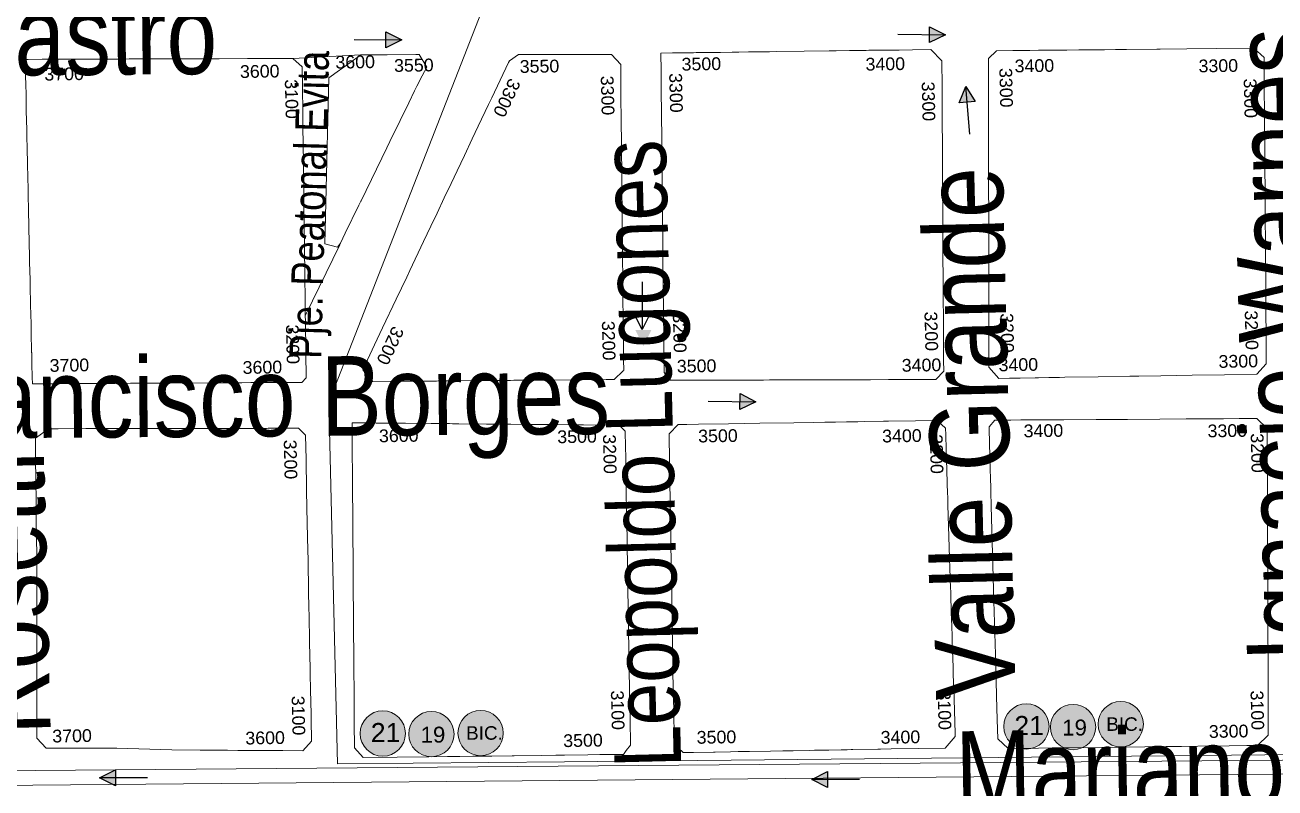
# Model space of a CAD drawing. Header units: millimetres. Extents: x 11558 to 23675, y 49449 to 61482.
# Drawn here: x 17655 to 18047.5, y 56996.8 to 57236.5 of the extents above; entities that cross this region are included whole.
import ezdxf

# ---------------------------------------------------------------- set-up
doc = ezdxf.new("R2010")
doc.units = ezdxf.units.MM
for name, color, linetype in [('0. plano base - nombres calles', 22, 'Continuous'), ('0. Plano Base - PLANO', 254, 'Continuous'), ('0. Plano base - sentido calles', 253, 'Continuous'), ('7. puesta en valor CC la lucila', 212, 'Continuous'), ('numeración', 7, 'Continuous')]:
    doc.layers.add(name, color=color, linetype=linetype)
for name, color, linetype, true_color in [('Linea 19 Estación Carapachay', 7, 'Continuous', 0xa80000), ('Linea 21 IDA Ramal F', 7, 'Continuous', 0x001861), ('Linea 21 IDA Ramal G', 7, 'Continuous', 0x001861), ('Linea 21 REGRO Ramal G', 7, 'Continuous', 0x0a47ff)]:
    doc.layers.add(name, color=color, linetype=linetype, true_color=true_color)
doc.layers.add('Linea Bicentenario Nueva', color=7, linetype='Continuous', true_color=0x0000cc, transparency=0.05)
doc.layers.get('7. puesta en valor CC la lucila').off()
doc.styles.get("Standard").update_dxf_attribs({"font": 'arial.ttf'})

# ---------------------------------------------------------------- blocks, each defined once
blk = doc.blocks.new('MANZANAS')
at = {"layer": '0. Plano Base - PLANO', "color": 0, "linetype": 'Continuous', "lineweight": 5}
for points in [[(5636762.54, 6180124.09), (5636759.56, 6180122.48), (5636755.19, 6180124.16), (5636751.18, 6180131.85), (5636746.95, 6180139.95), (5636745.15, 6180143.41), (5636742.22, 6180149.03), (5636738.1, 6180156.91), (5636737.57, 6180157.93), (5636733.02, 6180166.66), (5636728.86, 6180174.63), (5636726.06, 6180179.98), (5636725.1, 6180181.83), (5636724.23, 6180183.49), (5636722.5, 6180186.81), (5636721.99, 6180187.79), (5636719.5, 6180192.55), (5636718.97, 6180193.57), (5636715.92, 6180199.42), (5636714.87, 6180201.43), (5636714.34, 6180202.44), (5636710.31, 6180210.16), (5636711.42, 6180213.47), (5636715.97, 6180215.9), (5636720.68, 6180218.4), (5636723.11, 6180219.69), (5636726.37, 6180221.42), (5636727.66, 6180222.11), (5636728.72, 6180222.67), (5636731, 6180223.88), (5636734.25, 6180225.61), (5636737.55, 6180227.37), (5636737.84, 6180227.52), (5636739.57, 6180228.44), (5636741.41, 6180229.42), (5636744.48, 6180231.05), (5636746.33, 6180232.03), (5636746.38, 6180232.06), (5636747.53, 6180232.67), (5636755.92, 6180237.13), (5636756.8, 6180237.6), (5636764.21, 6180241.54), (5636772.32, 6180245.85), (5636782.78, 6180251.41), (5636787.01, 6180250.34), (5636790.95, 6180242.87), (5636795.77, 6180233.75), (5636797.55, 6180230.39), (5636798.56, 6180228.48), (5636800.4, 6180224.99), (5636801.04, 6180223.79), (5636802.74, 6180220.57), (5636804.59, 6180217.07), (5636805.1, 6180216.11), (5636809.63, 6180207.53), (5636810.39, 6180206.09), (5636814.31, 6180198.67), (5636816, 6180195.47), (5636819.13, 6180189.56), (5636821.54, 6180184.99), (5636823.78, 6180180.76), (5636828.23, 6180172.33), (5636830.17, 6180168.66), (5636831.7, 6180165.77), (5636831.96, 6180165.27), (5636830.81, 6180161), (5636821.94, 6180156.2), (5636812.96, 6180151.35), (5636804.36, 6180146.7), (5636798.2, 6180143.37), (5636795.78, 6180142.06), (5636786.98, 6180137.3), (5636777.84, 6180132.36), (5636776.28, 6180131.52), (5636773.39, 6180129.96), (5636770.51, 6180128.4), (5636769.64, 6180127.93), (5636765.42, 6180125.65)], [(5636672.77, 6180076.74), (5636668.33, 6180074.42), (5636665.45, 6180075.71), (5636661.92, 6180082.34), (5636660.12, 6180085.71), (5636657, 6180091.56), (5636655.68, 6180094.05), (5636653.44, 6180098.25), (5636648.53, 6180107.47), (5636645.35, 6180113.44), (5636644.88, 6180114.32), (5636642.5, 6180118.79), (5636641.72, 6180120.25), (5636639.61, 6180124.2), (5636637.99, 6180127.24), (5636636.12, 6180130.76), (5636634.94, 6180132.97), (5636633.92, 6180134.89), (5636630.95, 6180140.47), (5636623.72, 6180154.04), (5636621.9, 6180157.46), (5636620.66, 6180159.78), (5636618.54, 6180163.76), (5636618.31, 6180164.23), (5636621.52, 6180165.96), (5636624.18, 6180167.39), (5636625.79, 6180168.25), (5636627.3, 6180169.06), (5636628.07, 6180169.48), (5636631.74, 6180171.45), (5636632.17, 6180171.67), (5636634.79, 6180173.08), (5636638, 6180174.81), (5636639.87, 6180175.81), (5636642.57, 6180177.26), (5636648.33, 6180180.35), (5636650.27, 6180181.4), (5636657.95, 6180185.52), (5636664.83, 6180189.22), (5636666.82, 6180190.28), (5636670.5, 6180192.26), (5636674.54, 6180194.43), (5636675.05, 6180194.7), (5636675.78, 6180195.1), (5636684.21, 6180199.58), (5636687.92, 6180201.61), (5636693, 6180204.35), (5636697.71, 6180202.75), (5636701.51, 6180195.54), (5636702.86, 6180192.99), (5636706.56, 6180185.95), (5636710.1, 6180179.24), (5636711.66, 6180176.28), (5636715.34, 6180169.3), (5636715.74, 6180168.54), (5636716.24, 6180167.6), (5636720.24, 6180160.01), (5636720.97, 6180158.62), (5636725.61, 6180149.81), (5636730.26, 6180140.98), (5636732.48, 6180136.77), (5636733.02, 6180135.74), (5636734.96, 6180132.07), (5636736.4, 6180129.33), (5636737.41, 6180127.41), (5636739.52, 6180123.41), (5636741.29, 6180120.06), (5636741.52, 6180119.61), (5636743.17, 6180116.48), (5636742.21, 6180113.08), (5636740.36, 6180112.11), (5636736.32, 6180110), (5636732.1, 6180107.79), (5636728.98, 6180106.15), (5636724.03, 6180103.57), (5636722.99, 6180103.02), (5636719.99, 6180101.45), (5636714.5, 6180098.58), (5636705.57, 6180093.91), (5636704.9, 6180093.56), (5636699.9, 6180090.94), (5636699.15, 6180090.55), (5636695.88, 6180088.84), (5636694.23, 6180087.97), (5636688.63, 6180085.04), (5636686.29, 6180083.82), (5636685.13, 6180083.21), (5636682.36, 6180081.76), (5636676.48, 6180078.69)], [(5636598.13, 6180037.63), (5636585.58, 6180030.98), (5636581.09, 6180032.79), (5636580.77, 6180041.45), (5636580.56, 6180047.34), (5636580.19, 6180057.33), (5636579.92, 6180064.97), (5636579.83, 6180067.32), (5636579.47, 6180077.34), (5636579.27, 6180082.71), (5636579.11, 6180087.28), (5636578.92, 6180092.51), (5636578.73, 6180097.5), (5636578.57, 6180101.92), (5636578.38, 6180107.22), (5636578.17, 6180113.02), (5636578.01, 6180117.43), (5636577.74, 6180124.92), (5636577.65, 6180127.28), (5636577.2, 6180139.56), (5636577.18, 6180140.18), (5636578.83, 6180143.22), (5636586.86, 6180147.41), (5636587.04, 6180147.51), (5636590.63, 6180149.38), (5636590.91, 6180149.53), (5636594.09, 6180151.19), (5636594.91, 6180151.62), (5636595.92, 6180152.15), (5636596.31, 6180152.36), (5636596.45, 6180152.43), (5636602.63, 6180155.66), (5636604.67, 6180156.72), (5636608.73, 6180155.28), (5636612.88, 6180147.47), (5636617.57, 6180138.65), (5636619.81, 6180134.46), (5636619.98, 6180134.12), (5636620.14, 6180133.82), (5636622.29, 6180129.79), (5636623.79, 6180126.96), (5636626.75, 6180121.41), (5636627.82, 6180119.38), (5636629.79, 6180115.68), (5636631.58, 6180112.33), (5636632.4, 6180110.78), (5636634.31, 6180107.2), (5636635.1, 6180105.72), (5636636.42, 6180103.22), (5636641.08, 6180094.47), (5636643.53, 6180089.86), (5636645.87, 6180085.47), (5636646.65, 6180084), (5636650.48, 6180076.79), (5636652.29, 6180073.4), (5636653.88, 6180070.41), (5636653.8, 6180070.19), (5636652.52, 6180066.49), (5636650.29, 6180065.31), (5636642.21, 6180061.02), (5636633.45, 6180056.37), (5636631.37, 6180055.27), (5636629.67, 6180054.37), (5636624.71, 6180051.74), (5636623.81, 6180051.26), (5636615.68, 6180046.94), (5636610.03, 6180043.95), (5636607.07, 6180042.38), (5636606.57, 6180042.11), (5636603.73, 6180040.61), (5636603.24, 6180040.34)], [(5636824.17, 6180025.16), (5636815.8, 6180020.69), (5636811.45, 6180021.87), (5636808.52, 6180027.16), (5636804.96, 6180033.56), (5636800.2, 6180042.12), (5636795.33, 6180050.89), (5636790.47, 6180059.64), (5636775.96, 6180085.75), (5636773.73, 6180089.77), (5636771.1, 6180094.5), (5636770.92, 6180094.83), (5636767.91, 6180100.24), (5636766.75, 6180102.33), (5636766.66, 6180102.5), (5636763.84, 6180107.57), (5636764.53, 6180110.29), (5636767.22, 6180111.71), (5636768.91, 6180112.6), (5636771.71, 6180114.07), (5636774.86, 6180115.74), (5636783.64, 6180120.37), (5636792.65, 6180125.12), (5636801.36, 6180129.71), (5636810.32, 6180134.44), (5636817.67, 6180138.31), (5636817.98, 6180138.48), (5636819.15, 6180139.09), (5636822.96, 6180141.11), (5636825.37, 6180142.38), (5636828.01, 6180143.77), (5636832.39, 6180146.08), (5636835, 6180147.46), (5636837.27, 6180148.65), (5636841.59, 6180147.37), (5636844.87, 6180141.12), (5636846.12, 6180138.72), (5636846.28, 6180138.41), (5636847.67, 6180135.77), (5636849.02, 6180133.19), (5636852.31, 6180126.91), (5636853.56, 6180124.53), (5636856.89, 6180118.18), (5636860.02, 6180112.21), (5636861.36, 6180109.66), (5636865.93, 6180100.93), (5636870.76, 6180091.71), (5636875.49, 6180082.7), (5636880, 6180074.09), (5636885.26, 6180064.06), (5636886.31, 6180062.06), (5636884.82, 6180057.61), (5636881.85, 6180056.03), (5636876.97, 6180053.41), (5636868.32, 6180048.78), (5636863.74, 6180046.33), (5636859.54, 6180044.09), (5636841.72, 6180034.55), (5636832.78, 6180029.77), (5636827.93, 6180027.18)], [(5636556.32, 6180063.39), (5636552.33, 6180062.44), (5636550.42, 6180066.34), (5636546.62, 6180074.09), (5636529.4, 6180109.29), (5636531.25, 6180112.99), (5636531.75, 6180113.98), (5636534.92, 6180120.33), (5636539.74, 6180122.85), (5636540.21, 6180123.1), (5636541.55, 6180123.81), (5636542.16, 6180124.13), (5636542.25, 6180124.17), (5636550.18, 6180128.34), (5636551.14, 6180128.84), (5636555.13, 6180126.47), (5636555.11, 6180123.32), (5636555.1, 6180119.71), (5636555.14, 6180118.04), (5636555.25, 6180113.88), (5636555.41, 6180107.67), (5636555.6, 6180100.41), (5636555.66, 6180098.2), (5636556.14, 6180079.7), (5636556.15, 6180079.56), (5636556.19, 6180078.12), (5636556.44, 6180068.31), (5636556.53, 6180064.88)], [(5636497.59, 6179984.51), (5636491.06, 6179981.07), (5636490.07, 6179982.88), (5636488.03, 6179986.62), (5636486.37, 6179989.64), (5636486.34, 6179989.69), (5636483.24, 6179995.35), (5636481.99, 6179997.63), (5636479.17, 6180002.78), (5636478.96, 6180003.16), (5636476.4, 6180007.82), (5636475.45, 6180009.57), (5636475.37, 6180009.71), (5636472.67, 6180014.63), (5636472.18, 6180015.53), (5636471.21, 6180017.3), (5636470.44, 6180018.7), (5636469.66, 6180020.13), (5636467.49, 6180024.09), (5636467.04, 6180024.9), (5636466.59, 6180025.73), (5636465.55, 6180027.62), (5636464.51, 6180029.52), (5636462.88, 6180032.5), (5636462.42, 6180033.33), (5636459.13, 6180039.35), (5636458.72, 6180040.09), (5636458.6, 6180040.32), (5636454.72, 6180047.39), (5636454.52, 6180047.75), (5636452.66, 6180051.15), (5636449.91, 6180056.17), (5636449.52, 6180056.88), (5636447.71, 6180060.19), (5636445.53, 6180064.17), (5636444.95, 6180065.22), (5636442.54, 6180069.61), (5636442.07, 6180070.47), (5636442.86, 6180070.89), (5636446.75, 6180072.93), (5636449.89, 6180074.57), (5636450.55, 6180074.91), (5636452, 6180075.67), (5636457.56, 6180078.59), (5636458.78, 6180079.22), (5636459.9, 6180079.81), (5636463.85, 6180081.88), (5636468.51, 6180084.32), (5636469.04, 6180084.6), (5636469.38, 6180084.77), (5636471.04, 6180085.65), (5636479.19, 6180089.91), (5636480.58, 6180090.64), (5636482.79, 6180091.79), (5636487.03, 6180094.01), (5636487.77, 6180094.4), (5636488.37, 6180094.71), (5636496.04, 6180098.73), (5636503.92, 6180102.86), (5636510.56, 6180106.33), (5636511.27, 6180106.7), (5636515.18, 6180108.75), (5636515.73, 6180109.04), (5636516.51, 6180109.45), (5636520.38, 6180108.47), (5636526.91, 6180096.28), (5636527.3, 6180095.55), (5636528.58, 6180093.17), (5636532.58, 6180085.69), (5636533.92, 6180083.19), (5636535.28, 6180080.64), (5636535.48, 6180080.28), (5636535.85, 6180079.57), (5636537.37, 6180076.74), (5636538.79, 6180074.09), (5636539.12, 6180073.43), (5636539.53, 6180072.63), (5636541.07, 6180069.77), (5636541.59, 6180068.8), (5636542.85, 6180066.44), (5636543.01, 6180066.13), (5636543.65, 6180065.01), (5636544.28, 6180063.82), (5636546.96, 6180058.82), (5636547.08, 6180058.59), (5636547.74, 6180057.37), (5636550.65, 6180051.93), (5636550.9, 6180051.45), (5636551.05, 6180051.18), (5636551.82, 6180049.74), (5636554.43, 6180044.86), (5636556.28, 6180041.42), (5636561.75, 6180031.19), (5636562.52, 6180029.75), (5636562.8, 6180029.23), (5636563.23, 6180028.42), (5636566.01, 6180023.21), (5636566.48, 6180022.34), (5636565.98, 6180020.51), (5636565.15, 6180020.08), (5636559.36, 6180017.02), (5636555.56, 6180015.03), (5636551.74, 6180013.01), (5636549.23, 6180011.69), (5636544.01, 6180008.94), (5636528.82, 6180000.95), (5636528.16, 6180000.6), (5636523.8, 6179998.31), (5636523.63, 6179998.22), (5636521.72, 6179997.21), (5636519.42, 6179996), (5636518.29, 6179995.4), (5636514.05, 6179993.18), (5636513.79, 6179993.04), (5636506.39, 6179989.14), (5636504.3, 6179988.04), (5636502.74, 6179987.23), (5636502.21, 6179986.95), (5636498.73, 6179985.11)], [(5636728.62, 6179973.99), (5636725.84, 6179972.49), (5636722.09, 6179973.55), (5636720.22, 6179977.01), (5636718.12, 6179980.89), (5636714.25, 6179988.03), (5636714, 6179988.5), (5636710.9, 6179994.24), (5636709.33, 6179997.14), (5636704.63, 6180005.83), (5636699.65, 6180015.04), (5636699.62, 6180015.09), (5636695.04, 6180023.55), (5636691.98, 6180029.22), (5636690.49, 6180031.97), (5636690.46, 6180032.02), (5636688.62, 6180035.43), (5636688.16, 6180036.28), (5636685.75, 6180040.74), (5636680.06, 6180051.26), (5636678.52, 6180054.1), (5636677.15, 6180056.63), (5636675.72, 6180059.29), (5636676.86, 6180063.19), (5636679.26, 6180064.49), (5636682.55, 6180066.26), (5636690.77, 6180070.7), (5636699.45, 6180075.38), (5636708.88, 6180080.47), (5636714.42, 6180083.47), (5636717.46, 6180085.11), (5636718.37, 6180085.6), (5636720.38, 6180086.68), (5636723.38, 6180088.3), (5636726.58, 6180090.03), (5636728.49, 6180091.06), (5636733.67, 6180093.86), (5636734.94, 6180094.54), (5636735.04, 6180094.59), (5636742.51, 6180098.63), (5636748.48, 6180101.85), (5636751.94, 6180100.88), (5636752.94, 6180099.1), (5636753.25, 6180098.54), (5636754.91, 6180095.57), (5636756.67, 6180092.43), (5636762.08, 6180082.77), (5636762.35, 6180082.3), (5636763.74, 6180079.81), (5636766.98, 6180074.02), (5636771.86, 6180065.32), (5636773.46, 6180062.45), (5636773.5, 6180062.38), (5636774.87, 6180059.95), (5636776.65, 6180056.76), (5636776.86, 6180056.39), (5636777.89, 6180054.54), (5636781.7, 6180047.74), (5636781.89, 6180047.4), (5636782.51, 6180046.3), (5636783.7, 6180044.17), (5636784.43, 6180042.86), (5636786.38, 6180039.38), (5636786.58, 6180039.03), (5636786.61, 6180038.98), (5636786.84, 6180038.56), (5636791.49, 6180030.26), (5636791.92, 6180029.5), (5636795.28, 6180023.49), (5636798.81, 6180017.18), (5636799.3, 6180016.31), (5636798.11, 6180011.66), (5636790.71, 6180007.66), (5636783.27, 6180003.64), (5636780.31, 6180002.06), (5636779.5, 6180001.6), (5636772.63, 6179997.86), (5636772.18, 6179997.62), (5636771.08, 6179997.02), (5636770.47, 6179996.69), (5636769.71, 6179996.28), (5636769.41, 6179996.11), (5636766.03, 6179994.28), (5636762.07, 6179992.13), (5636760.58, 6179991.33), (5636756.17, 6179988.93), (5636755.6, 6179988.63), (5636753.35, 6179987.4), (5636749.88, 6179985.53), (5636744.16, 6179982.42), (5636741.02, 6179980.72), (5636738.86, 6179979.55), (5636734.68, 6179977.28), (5636734.21, 6179977.03)], [(5636646.74, 6179929.78), (5636637.41, 6179924.78), (5636633.52, 6179926.25), (5636629.86, 6179933.17), (5636625.19, 6179941.99), (5636622.09, 6179947.85), (5636620.48, 6179950.9), (5636615.71, 6179959.93), (5636613.21, 6179964.65), (5636610.79, 6179969.21), (5636608.97, 6179972.65), (5636606.68, 6179976.99), (5636606.43, 6179977.46), (5636601.81, 6179986.2), (5636601.09, 6179987.56), (5636599.05, 6179991.4), (5636596.05, 6179997.07), (5636595.55, 6179998.03), (5636592.04, 6180004.65), (5636591.38, 6180005.9), (5636588.23, 6180011.85), (5636585.86, 6180016.33), (5636585.78, 6180016.49), (5636590.44, 6180018.85), (5636592.52, 6180019.91), (5636593.46, 6180020.38), (5636593.95, 6180020.63), (5636598.03, 6180022.71), (5636600.24, 6180023.83), (5636600.79, 6180024.1), (5636607.96, 6180027.76), (5636613.05, 6180030.35), (5636613.87, 6180030.76), (5636615.68, 6180031.68), (5636623.4, 6180035.6), (5636626.01, 6180036.93), (5636630.25, 6180039.09), (5636634.37, 6180041.18), (5636635.04, 6180041.52), (5636639.19, 6180043.63), (5636643.04, 6180045.59), (5636646.77, 6180047.48), (5636650.59, 6180049.42), (5636660.55, 6180054.49), (5636663.12, 6180053.67), (5636665.5, 6180049.28), (5636667, 6180046.51), (5636668.3, 6180044.09), (5636669.12, 6180042.58), (5636669.48, 6180041.91), (5636671, 6180039.11), (5636672.49, 6180036.35), (5636672.78, 6180035.81), (5636674.49, 6180032.65), (5636676.39, 6180029.13), (5636679.86, 6180022.7), (5636683.5, 6180015.99), (5636686.68, 6180010.1), (5636686.94, 6180009.62), (5636691.83, 6180000.57), (5636691.93, 6180000.39), (5636693.47, 6179997.55), (5636695.11, 6179994.52), (5636696.58, 6179991.79), (5636701.47, 6179982.74), (5636702.5, 6179980.83), (5636706.15, 6179974.1), (5636710.01, 6179966.96), (5636709.66, 6179964.8), (5636709.42, 6179963.35), (5636702.87, 6179959.84), (5636699.55, 6179958.06), (5636693.08, 6179954.6), (5636690.67, 6179953.31), (5636686.71, 6179951.19), (5636679.21, 6179947.17), (5636678.57, 6179946.83), (5636673.03, 6179943.86), (5636672.39, 6179943.51), (5636667.76, 6179941.04), (5636664.17, 6179939.11), (5636660.74, 6179937.27), (5636655.53, 6179934.48)], [(5636551.31, 6179883.35), (5636547.68, 6179881.56), (5636543.62, 6179882.9), (5636518.87, 6179930.61), (5636517.91, 6179932.41), (5636513.72, 6179940.23), (5636512.55, 6179942.41), (5636511.22, 6179944.9), (5636509.25, 6179948.59), (5636508.82, 6179949.39), (5636508.55, 6179949.9), (5636506.48, 6179953.77), (5636505.02, 6179956.5), (5636503.7, 6179958.99), (5636501.56, 6179963), (5636499.97, 6179965.97), (5636499.77, 6179966.35), (5636502.04, 6179970.87), (5636504.79, 6179972.31), (5636512.47, 6179976.32), (5636514.86, 6179977.56), (5636517.74, 6179979.07), (5636520.59, 6179980.56), (5636521.34, 6179980.94), (5636527.42, 6179984.12), (5636528.09, 6179984.47), (5636536.02, 6179988.61), (5636547.19, 6179994.43), (5636558.71, 6180000.45), (5636562.72, 6180002.54), (5636563.17, 6180002.78), (5636566.4, 6180004.46), (5636569.74, 6180006.2), (5636571.68, 6180007.22), (5636574.6, 6180006.35), (5636578.28, 6179999.59), (5636582.82, 6179991.26), (5636585.57, 6179986.2), (5636589.96, 6179978.15), (5636590.04, 6179978), (5636593.51, 6179971.63), (5636593.84, 6179971.03), (5636597.74, 6179963.87), (5636597.92, 6179963.53), (5636600.76, 6179958.31), (5636601.56, 6179956.84), (5636605.76, 6179949.13), (5636609.67, 6179941.95), (5636613.71, 6179934.54), (5636613.93, 6179934.13), (5636620.6, 6179921.88), (5636619.6, 6179917.94), (5636613.99, 6179915.08), (5636611.79, 6179913.96), (5636609.96, 6179913.02), (5636606.43, 6179911.22), (5636601.44, 6179908.67), (5636598.53, 6179907.18), (5636595.33, 6179905.55), (5636590.85, 6179903.26), (5636582.98, 6179899.24), (5636567.35, 6179891.69)]]:
    blk.add_lwpolyline(points, close=True, dxfattribs=at)
for points in [[(5636534.92, 6180120.33), (5636516.51, 6180109.45)], [(5636557.19, 6180039.71), (5636556.55, 6180064.33)]]:
    blk.add_lwpolyline(points, dxfattribs=at)
blk = doc.blocks.new('19')
at = {"layer": 'Linea 19 Estación Carapachay', "lineweight": 211, "true_color": 0xededed}
h = blk.add_hatch(color=7, dxfattribs=at)
h.dxf.hatch_style = 1
edge = h.paths.add_edge_path()
edge.add_arc((0, 0), 7.11, 0, 360)
at = {"layer": 'Linea 19 Estación Carapachay', "lineweight": 9}
blk.add_circle((0, 0), 7.11, dxfattribs=at)
at = {"layer": 'Linea 19 Estación Carapachay', "lineweight": 15, "insert": (-3.4, 2.34), "char_height": 5, "attachment_point": 1}
blk.add_mtext_dynamic_manual_height_columns('19', width=16.4579, gutter_width=12.5, heights=[0], dxfattribs=at)
blk = doc.blocks.new('21 azul')
at = {"layer": 'Linea 21 IDA Ramal F', "lineweight": 211, "true_color": 0xededed}
h = blk.add_hatch(color=7, dxfattribs=at)
h.dxf.hatch_style = 1
edge = h.paths.add_edge_path()
edge.add_arc((0, 0), 7.11, 0, 360)
at = {"layer": 'Linea 21 IDA Ramal F', "lineweight": 9}
blk.add_circle((0, 0), 7.11, dxfattribs=at)
at = {"layer": 'Linea 21 IDA Ramal F', "lineweight": 211, "insert": (-3.78, 3.29), "char_height": 6, "attachment_point": 1}
blk.add_mtext_dynamic_manual_height_columns('21', width=8.5711, gutter_width=12.5, heights=[0], dxfattribs=at)
blk = doc.blocks.new('bic. nueva verde')
at = {"layer": 'Linea Bicentenario Nueva', "lineweight": 211, "true_color": 0xededed}
h = blk.add_hatch(color=7, dxfattribs=at)
h.dxf.hatch_style = 1
edge = h.paths.add_edge_path()
edge.add_arc((0, 0), 7.11, 0, 360)
at = {"layer": 'Linea Bicentenario Nueva', "color": 62, "lineweight": 9, "true_color": 0xa2c01b}
blk.add_circle((0, 0), 7.11, dxfattribs=at)
at = {"layer": 'Linea Bicentenario Nueva', "color": 62, "lineweight": 15, "true_color": 0xa2c01b, "insert": (-4.55, 2.15), "char_height": 4.25, "attachment_point": 1}
blk.add_mtext_dynamic_manual_height_columns('BIC.', width=16.4579, gutter_width=12.5, heights=[0], dxfattribs=at)

msp = doc.modelspace()

# ---------------------------------------------------------------- hatches: boundary and pattern name
at = {"layer": '0. Plano base - sentido calles', "linetype": 'Continuous', "lineweight": 25, "ltscale": 2, "true_color": 0x1a1a1a}
h = msp.add_hatch(color=250, dxfattribs=at)
h.dxf.hatch_style = 1
h.paths.add_polyline_path([(17944.03, 57233.39), (17939.07, 57235.96), (17939.03, 57233.46)])
h.paths.add_polyline_path([(17944.03, 57233.39), (17939.03, 57233.46), (17939, 57230.96)])
h = msp.add_hatch(color=250, dxfattribs=at)
h.dxf.hatch_style = 1
h.paths.add_polyline_path([(17773.34, 57231.81), (17768.37, 57234.37), (17768.34, 57231.87)])
h.paths.add_polyline_path([(17773.34, 57231.81), (17768.34, 57231.87), (17768.3, 57229.37)])
h = msp.add_hatch(color=250, dxfattribs=at)
h.dxf.hatch_style = 1
h.paths.add_polyline_path([(17950.41, 57217.21), (17948.33, 57212.02), (17950.82, 57212.23)])
h.paths.add_polyline_path([(17950.41, 57217.21), (17950.82, 57212.23), (17953.32, 57212.43)])
h = msp.add_hatch(color=250, dxfattribs=at)
h.dxf.hatch_style = 1
h.paths.add_polyline_path([(17849.21, 57135.65), (17851.69, 57140.66), (17849.19, 57140.65)])
h.paths.add_polyline_path([(17849.21, 57135.65), (17849.19, 57140.65), (17846.69, 57140.65)])
h = msp.add_hatch(color=250, dxfattribs=at)
h.dxf.hatch_style = 1
h.paths.add_polyline_path([(17884.54, 57118.14), (17879.57, 57120.7), (17879.54, 57118.21)])
h.paths.add_polyline_path([(17884.54, 57118.14), (17879.54, 57118.21), (17879.5, 57115.71)])
h = msp.add_hatch(color=250, dxfattribs=at)
h.dxf.hatch_style = 1
h.paths.add_polyline_path([(17678.46, 56999.99), (17683.47, 56997.5), (17683.46, 57000)])
h.paths.add_polyline_path([(17678.46, 56999.99), (17683.46, 57000), (17683.46, 57002.5)])
h = msp.add_hatch(color=250, dxfattribs=at)
h.dxf.hatch_style = 1
h.paths.add_polyline_path([(17902.04, 56999.48), (17907.04, 56996.99), (17907.04, 56999.49)])
h.paths.add_polyline_path([(17902.04, 56999.48), (17907.04, 56999.49), (17907.03, 57001.99)])
at = {"layer": 'Linea Bicentenario Nueva', "lineweight": 15, "true_color": 0xa2c01b}
h = msp.add_hatch(dxfattribs=at)
h.set_pattern_fill('AR-HBONE', color=62)
h.set_pattern_definition([(45, (3121.42, 3706.15), (1e-14, 143.6841), [304.8, -101.6]), (135, (3193.26, 3777.99), (1e-14, 143.6841), [304.8, -101.6])])
h.paths.add_polyline_path([(17962.26, 57015.94, 1), (17970.62, 57015.94, 1)])
h.paths.add_polyline_path([(17962.88, 57013.3), (17970.92, 57013.3), (17970.92, 57018.45), (17962.88, 57018.45)], flags=9)
h = msp.add_hatch(dxfattribs=at)
h.set_pattern_fill('AR-HBONE', color=62)
h.set_pattern_definition([(45, (2919.97, 3703.93), (1e-14, 143.6841), [304.8, -101.6]), (135, (2991.81, 3775.77), (1e-14, 143.6841), [304.8, -101.6])])
h.paths.add_polyline_path([(17760.81, 57013.72, 1), (17769.17, 57013.72, 1)])
h.paths.add_polyline_path([(17761.43, 57011.08), (17769.48, 57011.08), (17769.48, 57016.23), (17761.43, 57016.23)], flags=9)

# ---------------------------------------------------------------- linework, layer by layer
at = {"layer": '0. Plano base - sentido calles', "color": 250, "linetype": 'Continuous', "lineweight": 25, "ltscale": 2, "true_color": 0x1a1a1a}
for points in [[(17929.04, 57233.58), (17944.03, 57233.39), (17939, 57230.96), (17939.07, 57235.96), (17944.03, 57233.39)], [(17758.34, 57232), (17773.34, 57231.81), (17768.3, 57229.37), (17768.37, 57234.37), (17773.34, 57231.81)], [(17951.65, 57202.26), (17950.41, 57217.21), (17953.32, 57212.43), (17948.33, 57212.02), (17950.41, 57217.21)], [(17848.77, 57155.82), (17848.81, 57140.82), (17846.3, 57145.82), (17851.3, 57145.83), (17848.81, 57140.82)], [(17869.54, 57118.33), (17884.54, 57118.14), (17879.5, 57115.71), (17879.57, 57120.7), (17884.54, 57118.14)], [(17693.46, 57000.02), (17678.46, 56999.99), (17683.46, 57002.5), (17683.47, 56997.5), (17678.46, 56999.99)], [(17917.04, 56999.51), (17902.04, 56999.48), (17907.03, 57001.99), (17907.04, 56996.99), (17902.04, 56999.48)]]:
    msp.add_lwpolyline(points, dxfattribs=at)
at = {"layer": 'Linea 19 Estación Carapachay', "lineweight": 15}
msp.add_lwpolyline([(19873.95, 57363.46), (18249.52, 57347.67), (18251.94, 57007.22), (17481.19, 57000.91), (17452.58, 57097.86), (17453.05, 57230.02), (17424.1, 57233.29), (17418.3, 57238.42), (17398.66, 57342.88), (17399.43, 57411.84), (17469.18, 57451.96), (17465.03, 57459.78), (17174.57, 57457.89), (16228.33, 57449.93)], dxfattribs=at)
at = {"layer": 'Linea 21 IDA Ramal G', "lineweight": 15}
msp.add_lwpolyline([(19778.52, 56030.41), (19782.19, 56099.71), (19798.54, 56250.24), (19817.07, 56407.15), (19817.57, 56423.05), (19822.49, 56516.01), (19822.68, 56531.66), (19825.62, 56627.71), (19826.64, 56637.2), (19829.75, 56730.88), (19831.73, 56798.86), (19834.46, 56881.56), (19835.65, 56894.16), (19842.84, 56971.01), (19845.34, 57019.68), (19049.14, 57014.1), (18589.16, 57011.96), (18264.21, 57009.45), (17824.42, 57005.1), (17753.1, 57004.47)], dxfattribs=at)
at = {"layer": 'Linea 21 REGRO Ramal G', "lineweight": 15}
msp.add_lwpolyline([(17753.1, 57004.47), (17750.38, 57118.02), (17798.31, 57240.66), (17913.79, 57461.13), (18322.14, 57464.85), (18593.21, 57467.09), (18882.44, 57469.87), (19140.51, 57472.88), (19602.28, 57475.37), (19859.15, 57477.99), (19851.16, 57392.04), (19848.09, 57357.14), (19841.43, 57278.94), (19830.14, 57148.24), (19818.08, 57017.78), (19813.87, 56917.61), (19810.59, 56826.92), (19807.79, 56730.3), (19806.14, 56673.28), (19799.92, 56520.18), (19791.34, 56420.85), (19746.86, 56088.52), (19733.27, 55892.58)], dxfattribs=at)
at = {"layer": 'Linea Bicentenario Nueva', "color": 62, "lineweight": 15, "true_color": 0xa2c01b}
msp.add_lwpolyline([(19819.9, 57016.86), (16121.28, 56984.13), (15670.04, 56887.97), (15613.8, 56792.68), (15366.73, 56219), (15381.35, 56214.88), (15489.61, 56218.92), (15501.1, 55912.69), (15523.64, 55303.29), (15464.79, 55301.52), (15471.57, 55091.39)], dxfattribs=at)

# ---------------------------------------------------------------- block references
at = {"layer": '0. Plano Base - PLANO', "color": 28, "lineweight": 5, "true_color": 0x0d0d0d, "rotation": 332.5463477508169}
msp.add_blockref('MANZANAS', (-7833237.48, -2828296.13), dxfattribs=at)
at = {"layer": '7. puesta en valor CC la lucila', "color": 250, "lineweight": 30, "rotation": 332.5463477508169}
msp.add_blockref('MANZANAS', (-7833237.48, -2828296.13), dxfattribs=at)
at = {"layer": 'Linea 19 Estación Carapachay', "color": 188, "lineweight": 15, "true_color": 0x0a090b}
for p in [(17782.64, 57013.75), (17984.09, 57015.98)]:
    msp.add_blockref('19', p, dxfattribs=at)
at = {"layer": 'Linea 21 IDA Ramal G', "color": 188, "lineweight": 15, "true_color": 0x0a090b}
for p in [(17767.37, 57013.95), (17969.44, 57016.16)]:
    msp.add_blockref('21 azul', p, dxfattribs=at)
at = {"layer": 'Linea Bicentenario Nueva', "lineweight": 15}
for p in [(17999.07, 57016.88), (17798.07, 57014.09)]:
    msp.add_blockref('bic. nueva verde', p, dxfattribs=at)

# ---------------------------------------------------------------- texts
at = {"layer": '0. plano base - nombres calles', "color": 250, "lineweight": 15, "true_color": 0x1a1a1a, "attachment_point": 1}
for s, insert, char_height, rotation in [('{\\fArial Narrow|b0|i0|c0|p34;Ramón B. Castro}', (17495.66, 57244.59), 25, 0.4044), ('{\\fArial Narrow|b0|i0|c0|p34;Ignacio Warnes}', (18038.76, 57036.29), 25, 91.4248), ('{\\fArial Narrow|b0|i0|c0|p34;Pje. Peatonal Evita}', (17738.01, 57131.81), 10, 88.5159), ('{\\fArial Narrow|b0|i0|c0|p34;Leopoldo Lugones}', (17840.16, 57002.89), 20.9275, 91.4248), ('{\\fArial Narrow|b0|i0|c0|p34;Valle Grande}', (17941.12, 57024.34), 25, 91.4248), ('{\\fArial Narrow|b0|i0|c0|p34;Francisco Borges}', (17615.74, 57131.5), 25, 0.4044), ('{\\fArial Narrow|b0|i0|c0|p34;Rosetti}', (17638.13, 57013.03), 25, 91.4248), ('{\\fArial Narrow|b0|i0|c0|p34;Mariano Pelliza}', (17946.97, 57014.61), 25, 0.8885)]:
    msp.add_mtext_dynamic_manual_height_columns(s, width=329.255, gutter_width=12.5, heights=[0], dxfattribs=dict(at, insert=insert, char_height=char_height, rotation=rotation))
at = {"layer": 'numeración', "color": 251, "true_color": 0x606162, "char_height": 4, "attachment_point": 1}
for s, insert, rotation in [('3600', (17722.48, 57223.86), 0.9091), ('3600', (17752.45, 57226.8), 0.9091), ('3550', (17770.87, 57225.77), 0.9091), ('3550', (17810.32, 57225.45), 0.9091), ('3500', (17861.14, 57226.18), 0.9091), ('3400', (17918.9, 57226.18), 0.9091), ('3400', (17965.71, 57225.62), 0.9091), ('3300', (18023.46, 57225.62), 0.9091), ('3700', (17661.06, 57223.04), 0.9091), ('3300', (17839.81, 57220.63), 271.408), ('3300', (17861.29, 57221.45), 271.408), ('3300', (17964.94, 57223.06), 271.408), ('3100', (17740.6, 57219.5), 271.408), ('3300', (17810.79, 57218.37), 244.8077), ('3300', (17940.57, 57218.77), 271.408), ('3300', (18041.67, 57219.76), 271.408), ('3200', (17862.44, 57146.02), 271.408), ('3200', (17941.44, 57146.56), 271.408), ('3200', (17965.28, 57146.02), 271.408), ('3200', (18042.01, 57146.91), 271.408), ('3200', (17740.94, 57142.46), 271.408), ('3200', (17774.18, 57140.53), 244.8077), ('3200', (17840.15, 57143.6), 271.408), ('3700', (17662.72, 57131.55), 0.9091), ('3600', (17723.32, 57130.9), 0.9091), ('3500', (17859.65, 57131.31), 0.9091), ('3400', (17930.27, 57131.58), 0.9091), ('3400', (17960.67, 57131.72), 0.9091), ('3300', (18029.73, 57132.8), 0.9091), ('3400', (17968.54, 57110.98), 0.9091), ('3300', (18026.29, 57110.98), 0.9091), ('3600', (17766.13, 57109.43), 0.9091), ('3500', (17822.12, 57109.14), 0.9091), ('3200', (17840.5, 57107.98), 271.408), ('3500', (17866.35, 57109.37), 0.9091), ('3400', (17924.11, 57109.37), 0.9091), ('3200', (17943.11, 57107.98), 271.408), ('3200', (18043.88, 57108.31), 271.408), ('3200', (17740.26, 57106.29), 271.408), ('3100', (17742.74, 57025.85), 271.408), ('3100', (17842.98, 57027.54), 271.408), ('3100', (17945.59, 57027.54), 271.408), ('3100', (18043.82, 57027.51), 271.408), ('3300', (18026.7, 57016.56), 0.9091), ('3700', (17663.56, 57015.13), 0.9091), ('3600', (17724.17, 57014.49), 0.9091), ('3500', (17823.98, 57013.68), 0.9091), ('3500', (17865.89, 57014.72), 0.9091), ('3400', (17923.65, 57014.72), 0.9091)]:
    msp.add_mtext_dynamic_manual_height_columns(s, width=16.0314, gutter_width=12.5, heights=[0], dxfattribs=dict(at, insert=insert, rotation=rotation))

doc.saveas('drawing.dxf')
